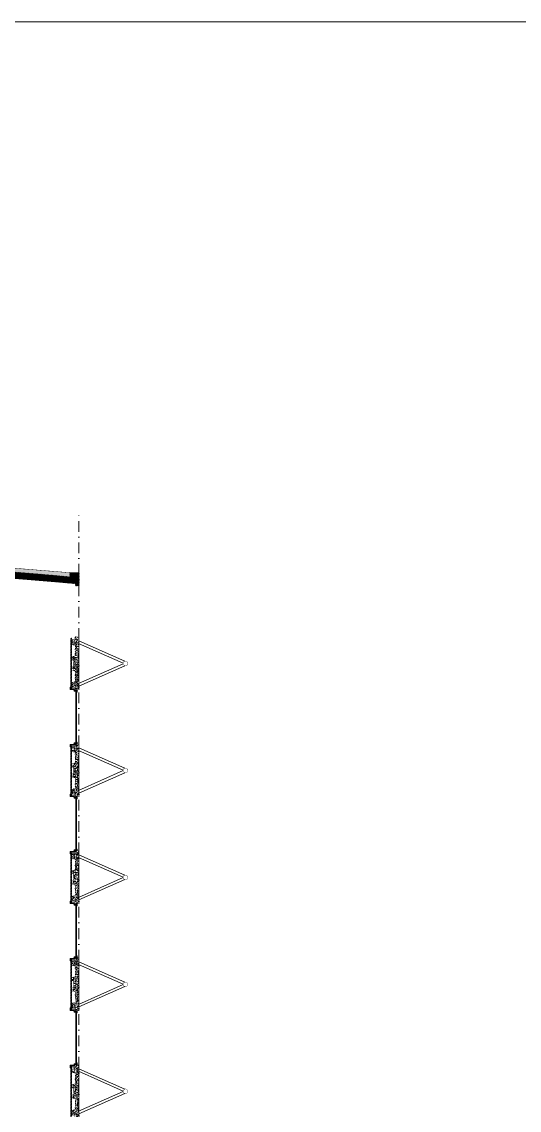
# Model space of a CAD drawing. Header units: millimetres. Extents: x 0 to 111176, y 95213 to 141729.
# Drawn here: x 49885 to 51048, y 123942 to 126486 of the extents above; entities that cross this region are included whole.
import ezdxf

# ---------------------------------------------------------------- set-up
doc = ezdxf.new("R2010")
doc.units = ezdxf.units.MM
doc.linetypes.add('TIRETPT2', pattern=[0.5, 0.25, -0.125, 0, -0.125])
doc.layers.add('CDP', color=7, linetype='Continuous', lineweight=9, true_color=0x364259)
doc.layers.add('STR_BOLLARD', color=7, linetype='Continuous', lineweight=9, true_color=0x1c1c1c)
doc.layers.add('Invisible', color=52, linetype='Continuous', lineweight=9, plot=False)
doc.layers.add('MEN_Ext', color=115, linetype='Continuous', lineweight=9)
doc.layers.add('STR_BOLLARD_Axes', color=252, linetype='Continuous', lineweight=9)

# ---------------------------------------------------------------- blocks, each defined once
blk = doc.blocks.new('Fenetres Ext')
for points in [[(14.09999999846332, 3.400000005214679), (14.09999999846332, 4.400000005214679), (18.09999999846332, 4.400000005214679), (18.09999999846332, 3.400000005214679)], [(14.09999999846332, 1.400000005214679), (139.0999999735504, 1.400000005214679), (139.0999999735504, 3.400000005214679), (14.09999999846332, 3.400000005214679), (14.09999999846332, 1.400000005214679)], [(14.09999999846332, -2.599999994785321), (16.09999999846332, -2.599999994785321), (16.09999999846332, 1.400000005214679), (14.09999999846332, 1.400000005214679)], [(139.0999999735504, 3.400000005214679), (139.0999999735504, 4.400000005214679), (135.0999999735504, 4.400000005214679), (135.0999999735504, 3.400000005214679)], [(139.0999999735504, -2.599999994785321), (137.0999999735504, -2.599999994785321), (137.0999999735504, 1.400000005214679), (139.0999999735504, 1.400000005214679)], [(6.599999998463318, -10.59999999478532), (10.59999999846332, -10.59999999478532), (10.59999999846332, -3.599999994785321), (11.59999999846332, -3.599999994785321), (11.59999999846332, -4.585936534454959), (12.59999999972251, -4.585936534454959), (12.59999999846332, -11.59999999478532), (6.599999998463318, -11.59999999478532)], [(10.59999999846332, -3.599999994785321), (14.09999999846332, -3.599999994785321), (14.09999999846332, -2.599999994785321), (10.59999999846332, -2.599999994785321), (10.59999999846332, -3.599999994785321)], [(142.5999999735504, -3.599999994785321), (139.0999999735504, -3.599999994785321), (139.0999999735504, -2.599999994785321), (142.5999999735504, -2.599999994785321), (142.5999999735504, -3.599999994785321)], [(146.5999999735504, -10.59999999478532), (142.5999999735504, -10.59999999478532), (142.5999999735504, -3.599999994785321), (141.5999999735504, -3.599999994785321), (141.5999999735504, -4.585936534454959), (140.5999999722912, -4.585936534454959), (140.5999999735504, -11.59999999478532), (146.5999999735504, -11.59999999478532)]]:
    blk.add_lwpolyline(points, close=True)
blk.add_lwpolyline([(14.09999999846332, 2.400000005214679), (139.0999999735504, 2.400000005214679)])
blk = doc.blocks.new('panneau+contreventement')
at = {"lineweight": 5}
h = blk.add_hatch(dxfattribs=at)
h.set_pattern_fill('AR-CONC', color=252, scale=0.04, angle=360, style=0)
h.set_pattern_definition([(49.99999999999994, (6.955815479159355e-08, 17.59999999470892), (7.287386759840159, -0.6375634215561317), [0.7619999999999998, -8.381999999999998]), (354.9999999999999, (6.955815479159355e-08, 17.59999999470892), (-1.409736856998765, 7.642273809561408), [0.6096, -6.7056233668]), (100.4514446999998, (0.6072803495580956, 17.54686985470835), (5.877649883614139, 7.004710076487798), [0.6476003520000001, -7.123609784]), (46.18419999999995, (6.955815479159355e-08, 19.63199999470817), (10.8431616356852, -1.681693117309098), [1.143, -12.573]), (96.63555760999995, (0.9035960695582617, 19.49185999470865), (9.49616536206013, 9.89704498390885), [0.9714009256, -10.6854243264]), (351.18415117, (6.955815479159355e-08, 19.63199999470817), (9.496165362599092, 9.897044983421296), [0.9143986827999999, -10.0583892768]), (20.99999999999999, (1.016000069557776, 19.12399999471018), (6.064575650765295, -4.090607927483512), [0.7619999999999999, -8.382]), (326, (1.016000069557776, 19.12399999471018), (2.472081133905891, 7.367518644892768), [0.6096, -6.7056]), (71.45144499999996, (1.521381373558143, 18.78311599870722), (8.53665677114865, 3.2769107554362), [0.647600352, -7.123597503999998]), (37.49999999999993, (6.955815479159355e-08, 17.59999999470892), (0.1235441300236765, 3.382201554926124), [0, -6.624319999999999, 0, -6.8072, 0, -6.731]), (7.499999999999964, (6.955815479159355e-08, 17.59999999470892), (2.672786500412234, 4.007222992724778), [0, -3.88112, 0, -6.47192, 0, -2.5654]), (327.4999999999998, (-2.265679930442275, 17.59999999470892), (5.423623806674856, -0.2291497597069439), [0, -2.54, 0, -7.9248, 0, -10.5156]), (317.4999999999999, (-3.281679930441896, 17.59999999470892), (5.925167255440723, 1.017059641333315), [0, -3.302, 0, -5.26288, 0, -7.4676])])
h.paths.add_polyline_path([(8.000000000007276, 16.62599197128293), (8.000000000007276, 12.62599197128293), (-8, 12.62599197128293), (-8, 16.62599197128293), (-15.27348650529757, 16.62599197128293), (-17.5, 9), (-42.54545454565005, 9), (-44.5, 17.59999999831052), (-55.5, 17.59999999831052), (-55.5, 10), (-62.5, 9), (-61.5, 0), (61.5, 0), (62.5, 9), (55.5, 10), (55.5, 17.59999999831052), (44.5, 17.59999999831052), (42.5, 9), (17.50000000000728, 9), (15.72651349470971, 16.62599197128293)])
at = {"layer": 'CDP'}
h = blk.add_hatch(dxfattribs=at)
h.set_pattern_fill('ANSI31', color=256, scale=5)
h.set_pattern_definition([(45, (0, 0), (-0.4419417382415922, 0.4419417382415922), [])])
h.paths.add_polyline_path([(-59, 17.59999999831052), (-59, 19.3999999983098), (58.99999999767169, 19.3999999983098), (58.99999999767169, 17.59999999831052)])
at = {"linetype": 'Continuous', "lineweight": 5, "const_width": 0.8799999952316284}
blk.add_lwpolyline([(8.000000000007276, 16.62599197128293), (8.000000000007276, 12.62599197128293), (-8, 12.62599197128293), (-8, 16.62599197128293), (-15.27348650529757, 16.62599197128293), (-17.5, 9), (-42.54545454565005, 9), (-44.5, 17.59999999831052), (-55.5, 17.59999999831052), (-55.5, 10), (-62.5, 9), (-61.5, 0), (61.5, 0), (62.5, 9), (55.5, 10), (55.5, 17.59999999831052), (44.5, 17.59999999831052), (42.5, 9), (17.50000000000728, 9), (15.72651349470971, 16.62599197128293)], close=True, dxfattribs=at)
for points in [[(-5.29915068641867, -107.0272467950708), (-52.79727948180198, 0.03446815508141299)], [(-0.5113040249361802, -103.0238181007117), (-46.75775930929467, 1.216600178464432)], [(0.5113040249361802, -103.0238181007117), (46.75775930929467, 1.216600178464432)], [(5.29915068641867, -107.0272467950708), (52.79727948180198, 0.03446815508141299)], [(52.79745963354026, 0), (46.20254036645974, 0)]]:
    blk.add_lwpolyline(points)
at = {"const_width": 0.8}
blk.add_lwpolyline([(4.886542232529791, -105.9757763550551, 128.1178204295244), (4.962955946750299, -106.1295426030811, 0.007805315424875689)], format="xyb", close=True, dxfattribs=at)
at = {"layer": 'CDP', "const_width": 0.2}
blk.add_lwpolyline([(-59, 17.59999999831052), (-59, 19.3999999983098), (58.99999999767169, 19.3999999983098), (58.99999999767169, 17.59999999831052), (-59, 17.59999999831052)], close=True, dxfattribs=at)
blk = doc.blocks.new('Pignon')
at = {"lineweight": 5}
h = blk.add_hatch(dxfattribs=at)
h.set_pattern_fill('AR-CONC', color=252, scale=0.8, angle=360, style=0)
h.set_pattern_definition([(49.99999999999999, (0, 0), (5.738081460806028, -0.5020170798607624), [0.6000000000000001, -6.600000000000001]), (355, (0, 0), (-1.110010668903999, 6.017537069600095), [0.48, -5.28]), (100.45144446, (0.478173448, -0.04183475200000012), (4.628070773816898, 5.515519927749035), [0.5099215359999999, -5.609136895999999]), (46.18420000000002, (3.91886975727153e-16, 1.6), (8.53793064537258, -1.324154246344614), [0.8999999999999999, -9.899999999999999]), (96.63563548999994, (0.7114939600000003, 1.489653544), (7.477295565393829, 7.792948806196402), [0.764882736, -8.413710079999998]), (351.1841639899999, (3.91886975727153e-16, 1.6), (7.477295560438187, 7.79294880215992), [0.7200000000000001, -7.920000008]), (21, (0.8000000000000004, 1.2), (4.775256416947693, -3.220951125322712), [0.6000000000000001, -6.600000000000001]), (326.0000000000001, (0.8000000000000004, 1.2), (1.946522655372655, 5.801200360374824), [0.48, -5.28]), (71.45144474000001, (1.197938032, 0.9315874079999997), (6.72177901383977, 2.580249222450829), [0.50992152, -5.609136895999999]), (37.50000000000004, (0, 0), (0.09727884253832601, 2.663150830650492), [0, -5.215999999999999, 0, -5.359999999999999, 0, -5.3]), (7.499999999999974, (0, 0), (2.10455629953719, 3.155293695058881), [0, -3.056, 0, -5.096, 0, -2.02]), (327.5, (-1.784, 4.369539779357756e-16), (4.270579489379272, -0.1804389738750391), [0, -2, 0, -6.24, 0, -8.28]), (317.5, (-2.584, 6.328974657993521e-16), (4.66548935473909, 0.8008398586585408), [0, -2.6, 0, -4.144, 0, -5.88])])
edge = h.paths.add_edge_path()
edge.add_arc((6514.570729589548, 643.1657927447177), 6585.023370820036, 180.05525207706, 185.4136591410671, ccw=False)
edge.add_line((-70.44957941338726, 636.8156537741324), (-70.44957941338708, 1386.815653774132))
edge.add_arc((6616.604850319538, 1380.105084346262), 6687.057796815635, 174.5793199602518, 179.9425027594255, ccw=False)
edge.add_line((-40.5479746068886, 2011.815653774132), (-50.48353849775594, 2011.815653774132))
edge.add_arc((7091.866723411993, 1332.980745925604), 7174.537204302169, 174.570709958592, 179.5700709511673)
edge.add_line((-82.46850005038141, 1386.815653774132), (-82.29857736689354, 636.8156537741324))
edge.add_arc((7157.214627704398, 692.0280776829677), 7239.723741839565, 180.4369599787104, 185.3911985980951)
edge.add_line((-50.48353849775594, 11.81707874102449), (-40.55522752259276, 11.81707874102358))
edge.add_line((-40.55522752259276, 11.81707874102358), (-41.080152220522, 21.89748511193011))
h = blk.add_hatch()
h.set_pattern_fill('ANSI31', color=252, scale=10)
h.set_pattern_definition([(45, (0, 0), (-0.8838834764831843, 0.8838834764831844), [])])
edge = h.paths.add_edge_path()
edge.add_arc((6713.68367833288, 648.0937936427963), 6784.142632293183, 180.0952500777031, 185.3816129100021, ccw=False)
edge.add_line((-70.44957941338726, 636.8156537741324), (-70.44957941338708, 1386.815653774132))
edge.add_arc((6576.145764537498, 1382.040750896481), 6646.597059091748, 174.5629839039005, 179.9588388157768, ccw=False)
edge.add_line((-40.5479746068886, 2011.815653774132), (-50.48353849775594, 2011.815653774132))
edge.add_line((-50.48353849775594, 2011.815653774132), (-50.48353849775594, 2033.815653774132))
edge.add_line((-50.48353849775594, 2033.815653774132), (-38.75141834801798, 2033.815653774132))
edge.add_line((-38.75141834801798, 2033.815653774132), (-20.48353849775594, 2033.815653774132))
edge.add_line((-20.48353849775594, 2033.815653774132), (-19.48353848487568, 2024.755756784341))
edge.add_line((-19.48353848487568, 2024.755756784341), (-24.93839252719044, 2024.755756784341))
edge.add_arc((6465.743834761339, 1383.888228224312), 6522.244012976042, 174.3610897732515, 179.9745975727592)
edge.add_line((-56.49953719377663, 1386.779904102824), (-56.4995371937768, 636.8156537741324))
edge.add_arc((6685.920367476094, 650.0967867853515), 6742.432985160663, 180.1128603521101, 185.5470909639901)
edge.add_line((-24.93839252719044, -1.65259961229367), (-19.48353843155564, -1.65259961742686))
edge.add_line((-19.48353843155564, -1.652599617426858), (-20.48353849775595, -10.18292125897551))
edge.add_line((-20.48353849775594, -10.18292125897551), (-40.04876508979578, -10.18292125897551))
edge.add_line((-40.04876508979578, -10.18292125897551), (-50.48353849775594, -10.18292125897551))
edge.add_line((-50.48353849775594, -10.18292125897551), (-50.48353849775594, 11.81707874102449))
edge.add_line((-50.48353849775594, 11.81707874102449), (-40.55522752258912, 11.81707874102358))
at = {"const_width": 1}
blk.add_lwpolyline([(-41.080152220522, 21.89748511193011, -0.02338472269243292), (-70.44957941338726, 636.8156537741324), (-70.44957941338726, 1386.815653774132, -0.02340557217351407), (-40.5479746068886, 2011.815653774132), (-50.48353849775594, 2011.815653774132, 0.02181728809893834), (-82.46850005038141, 1386.815653774132), (-82.29857736689337, 636.8156537741324, 0.02162031173250202), (-50.48353849775594, 11.81707874102449), (-40.55522752259276, 11.81707874102358)], format="xyb", close=True, dxfattribs=at)
at = {"ltscale": 50, "const_width": 1}
blk.add_lwpolyline([(-40.55522752258912, 11.81707874102358, -0.0230702008294989), (-70.44957941338726, 636.8156537741324), (-70.44957941338726, 1386.815653774132, -0.02354820973225472), (-40.5479746068886, 2011.815653774132), (-50.48353849775594, 2011.815653774132), (-50.48353849775594, 2033.815653774132), (-38.75141834801798, 2033.815653774132), (-20.48353849775594, 2033.815653774132), (-19.48353848487568, 2024.755756784341), (-24.93839252719044, 2024.755756784341, 0.02449844776779151), (-56.49953719377663, 1386.779904102824), (-56.49953719377663, 636.8156537741324, 0.02371574882550749), (-24.93839252719044, -1.65259961229367), (-19.48353843155564, -1.652599617426858), (-20.48353849775594, -10.18292125897551), (-40.04876508979578, -10.18292125897551), (-50.48353849775594, -10.18292125897551), (-50.48353849775594, 11.81707874102449), (-40.55522752258912, 11.81707874102358)], format="xyb", close=True, dxfattribs=at)

msp = doc.modelspace()

# ---------------------------------------------------------------- linework, layer by layer
at = {"layer": 'CDP', "extrusion": (-0.9999410273710118, -0.01086010037732689, 0), "const_width": 0.5, "elevation": -51995.54693354894}
msp.add_lwpolyline([(-124621.8389744453, 983.9999382628316), (-124621.8389744453, -257.9999838128169)], dxfattribs=at)
at = {"layer": 'Invisible'}
msp.add_lwpolyline([(-0.0005139594577485695, 126485.6868780954), (111175.7772702554, 126485.6868780954), (111175.7772702554, 126485.6868780954)], dxfattribs=at)
at = {"layer": 'STR_BOLLARD_Axes', "linetype": 'TIRETPT2', "ltscale": 100}
msp.add_lwpolyline([(50018.30830307363, 120634.5043500245), (50018.48979848262, 125343.8394164173)], dxfattribs=at)

# ---------------------------------------------------------------- block references
at = {"layer": 'MEN_Ext', "rotation": 270}
for p in [(50009.86392740207, 124937.2869752457), (50009.86392740021, 124687.2869909314), (50009.86392740067, 124437.287006617), (50009.86392739986, 124187.2870222953)]:
    msp.add_blockref('Fenetres Ext', p, dxfattribs=at)
at = {"layer": 'STR_BOLLARD'}
for name, p, rotation in [('Pignon', (47985.54474032565, 125147.5945739611), 270), ('panneau+contreventement', (50018.673207785, 124985.8973322128), 90), ('panneau+contreventement', (50018.67320778093, 124735.8973322407), 90), ('panneau+contreventement', (50018.67320777976, 124485.8973322656), 90), ('panneau+contreventement', (50018.67320778046, 124235.8973322928), 90), ('panneau+contreventement', (50018.67320778838, 123985.8973323102), 90)]:
    msp.add_blockref(name, p, dxfattribs=dict(at, rotation=rotation))

doc.saveas('drawing.dxf')
